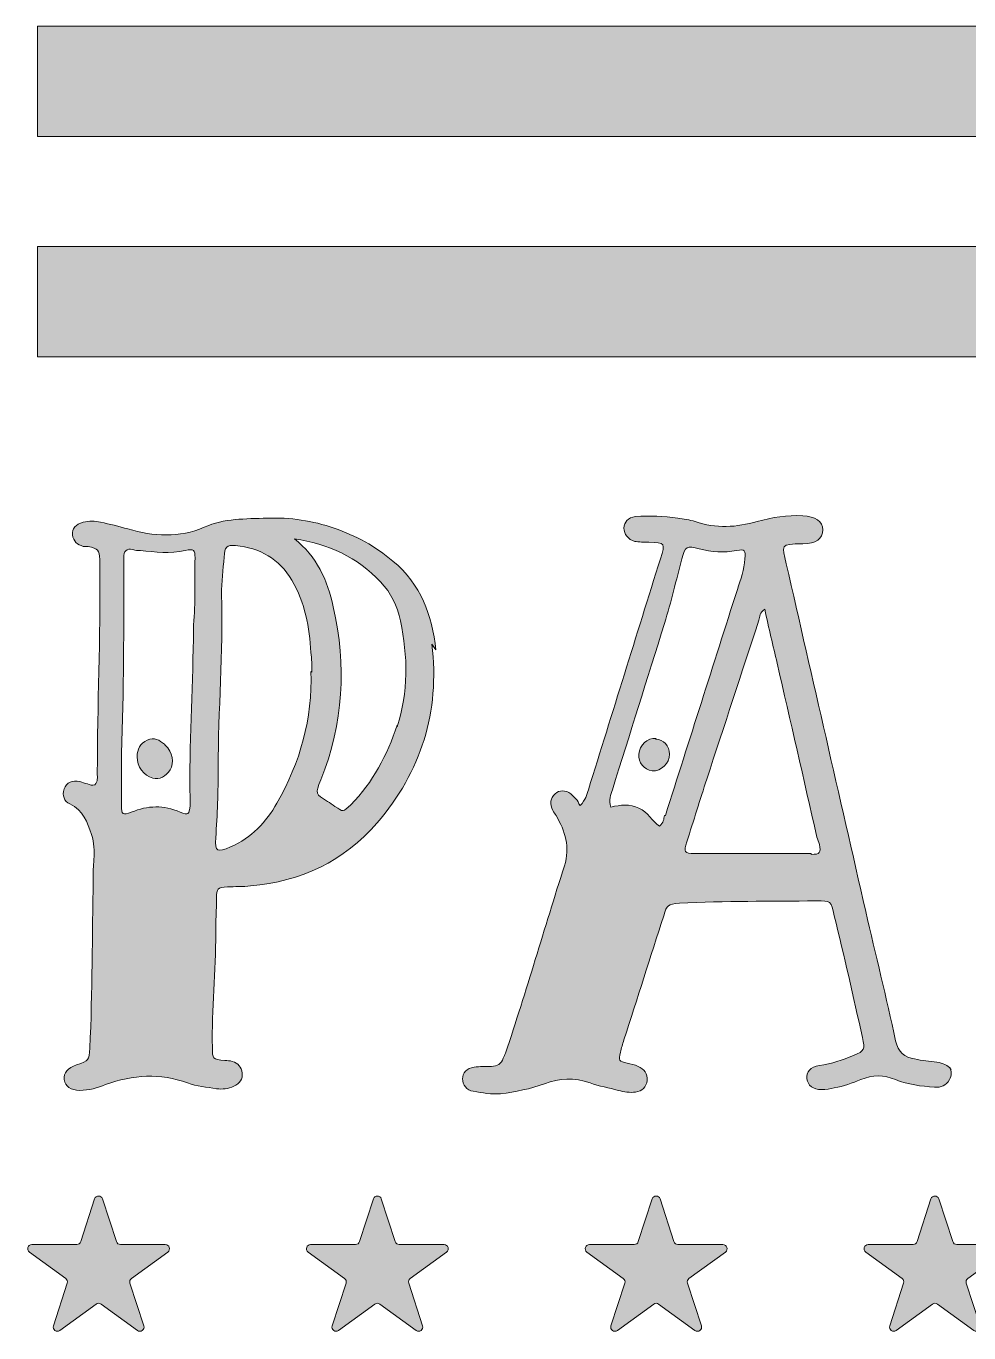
# Model space of a CAD drawing. Header units: inches. Extents: x 149 to 937, y -822 to -258.
# Drawn here: x 150.5 to 355.9, y -822.2 to -537.5 of the extents above; entities that cross this region are included whole.
import ezdxf

# ---------------------------------------------------------------- set-up
doc = ezdxf.new("R2010")
doc.units = ezdxf.units.IN
doc.header["$MEASUREMENT"] = 0
doc.layers.add('Layer 1', color=7, linetype='Continuous')

# ---------------------------------------------------------------- blocks, each defined once
blk = doc.blocks.new('block 3')
at = {"layer": 'Layer 1', "true_color": 0x2a4f7b}
h = blk.add_hatch(color=167, dxfattribs=at)
h.dxf.hatch_style = 2
edge = h.paths.add_edge_path()
edge.add_spline(control_points=[(238.89, -672.14), (240.69, -686.94), (236.54, -699.93), (226.98, -711.11), (219.76, -719.41), (210.38, -723.92), (199.38, -724.82), (197.75, -725), (195.95, -725), (194.33, -725), (192.16, -725.18), (191.98, -725.36), (191.98, -727.53), (191.98, -730.05), (191.8, -732.58), (191.8, -735.1), (191.8, -743.4), (190.9, -751.7), (191.08, -760), (191.08, -762.53), (191.08, -762.53), (193.79, -762.89), (194.33, -762.89), (194.87, -762.89), (195.41, -763.07), (196.67, -763.43), (197.39, -764.33), (197.57, -765.59), (197.75, -766.86), (197.03, -767.94), (195.77, -768.48), (194.51, -769.02), (193.24, -769.2), (191.98, -769.02), (189.82, -768.66), (187.65, -768.48), (185.67, -767.76), (179.71, -765.59), (173.76, -765.95), (167.81, -768.12), (166, -768.84), (164.2, -769.38), (162.21, -769.38), (160.23, -769.38), (158.97, -768.48), (158.79, -767.04), (158.61, -765.59), (159.51, -764.51), (161.49, -763.79), (164.2, -762.89), (164.2, -762.89), (164.38, -760.18), (164.92, -747.91), (164.92, -735.64), (165.1, -723.38), (165.1, -721.94), (165.1, -720.49), (165.28, -719.05), (165.46, -717.24), (165.28, -715.44), (164.74, -713.64), (163.84, -710.93), (162.94, -708.4), (160.05, -706.96), (158.79, -706.42), (158.25, -705.16), (158.79, -703.71), (159.33, -702.27), (160.59, -701.73), (162.21, -702.09), (162.76, -702.27), (163.3, -702.45), (163.84, -702.63), (164.38, -702.81), (164.92, -702.99), (165.46, -702.81), (166.19, -702.09), (166, -701.19), (166, -700.29), (166, -685.49), (166.73, -670.7), (166.54, -655.91), (166.54, -655.18), (166.54, -654.46), (166.54, -653.74), (166.36, -651.58), (166.19, -651.4), (164.02, -650.86), (163.66, -650.86), (163.3, -650.86), (162.94, -650.86), (161.67, -650.49), (160.77, -649.77), (160.59, -648.33), (160.41, -647.07), (161.31, -645.98), (162.94, -645.62), (164.2, -645.26), (165.46, -645.26), (166.73, -645.62), (168.71, -645.98), (170.7, -646.53), (172.68, -647.07), (178.27, -648.69), (183.86, -649.05), (189.28, -646.71), (193.61, -644.72), (198.3, -644.9), (202.99, -644.72), (208.04, -644.54), (212.91, -645.26), (217.6, -646.89), (222.29, -648.51), (226.62, -650.86), (230.41, -654.1), (236.54, -659.15), (238.89, -665.83), (239.79, -673.4), (239.79, -673.4), (238.89, -672.14), (238.89, -672.14)], knot_values=[0, 0, 0, 0, 1, 1, 1, 2, 2, 2, 3, 3, 3, 4, 4, 4, 5, 5, 5, 6, 6, 6, 7, 7, 7, 8, 8, 8, 9, 9, 9, 10, 10, 10, 11, 11, 11, 12, 12, 12, 13, 13, 13, 14, 14, 14, 15, 15, 15, 16, 16, 16, 17, 17, 17, 18, 18, 18, 19, 19, 19, 20, 20, 20, 21, 21, 21, 22, 22, 22, 23, 23, 23, 24, 24, 24, 25, 25, 25, 26, 26, 26, 27, 27, 27, 28, 28, 28, 29, 29, 29, 30, 30, 30, 31, 31, 31, 32, 32, 32, 33, 33, 33, 34, 34, 34, 35, 35, 35, 36, 36, 36, 37, 37, 37, 38, 38, 38, 39, 39, 39, 40, 40, 40, 40], degree=3, periodic=1)
edge = h.paths.add_edge_path()
edge.add_spline(control_points=[(186.93, -667.99), (187.47, -663.12), (187.11, -658.25), (187.29, -653.38), (187.29, -651.58), (187.11, -651.4), (185.13, -651.76), (181.88, -652.48), (178.63, -652.12), (175.38, -651.76), (174.84, -651.76), (174.3, -651.76), (173.76, -651.58), (172.32, -651.21), (171.78, -651.94), (171.78, -653.38), (171.78, -653.74), (171.78, -654.1), (171.78, -654.46), (171.78, -668.53), (171.78, -682.61), (171.24, -695.96), (171.24, -700.1), (171.24, -703.71), (171.24, -707.32), (171.24, -709.31), (171.6, -709.49), (173.4, -708.77), (177.01, -707.32), (180.44, -707.14), (184.05, -708.77), (185.85, -709.49), (186.03, -709.31), (186.21, -707.32), (186.21, -706.78), (186.21, -706.24), (186.21, -705.7), (186.03, -694.15), (186.75, -682.61), (186.93, -671.06), (186.93, -670.52), (186.93, -669.98), (186.93, -669.44), (186.93, -669.44), (186.93, -667.99), (186.93, -667.99)], knot_values=[0, 0, 0, 0, 1, 1, 1, 2, 2, 2, 3, 3, 3, 4, 4, 4, 5, 5, 5, 6, 6, 6, 7, 7, 7, 8, 8, 8, 9, 9, 9, 10, 10, 10, 11, 11, 11, 12, 12, 12, 13, 13, 13, 14, 14, 14, 15, 15, 15, 15], degree=3, periodic=1)
edge = h.paths.add_edge_path()
edge.add_spline(control_points=[(180.8, -694.15), (182.42, -695.78), (182.78, -697.94), (181.88, -699.56), (180.98, -701.01), (179.54, -701.73), (178.09, -701.37), (176.11, -700.83), (174.66, -698.84), (174.66, -696.68), (174.66, -695.05), (175.38, -693.79), (176.83, -693.07), (178.45, -692.35), (179.54, -693.07), (180.62, -693.97), (180.62, -693.97), (180.8, -694.15), (180.8, -694.15)], knot_values=[0, 0, 0, 0, 1, 1, 1, 2, 2, 2, 3, 3, 3, 4, 4, 4, 5, 5, 5, 6, 6, 6, 6], degree=3, periodic=1)
edge = h.paths.add_edge_path()
edge.add_spline(control_points=[(212.73, -678.28), (212.73, -676.83), (212.73, -675.39), (212.55, -673.95), (212.19, -668.53), (211.29, -663.12), (208.4, -658.25), (205.69, -653.56), (201.36, -651.21), (196.13, -650.67), (194.15, -650.49), (193.79, -651.04), (193.61, -653.2), (193.43, -655.91), (193.06, -658.61), (193.06, -661.32), (193.43, -673.95), (192.34, -686.58), (192.34, -699.2), (192.34, -704.26), (192.16, -709.31), (191.8, -714.36), (191.62, -717.42), (192.16, -717.61), (195.05, -716.34), (199.56, -714.36), (202.81, -710.93), (205.15, -706.78), (210.2, -697.94), (212.91, -688.38), (212.55, -678.1), (212.55, -678.1), (212.73, -678.28), (212.73, -678.28)], knot_values=[0, 0, 0, 0, 1, 1, 1, 2, 2, 2, 3, 3, 3, 4, 4, 4, 5, 5, 5, 6, 6, 6, 7, 7, 7, 8, 8, 8, 9, 9, 9, 10, 10, 10, 11, 11, 11, 11], degree=3, periodic=1)
edge = h.paths.add_edge_path()
edge.add_spline(control_points=[(231.31, -690.18), (233.84, -682.61), (233.66, -674.85), (232.03, -667.09), (231.31, -663.84), (230.05, -660.96), (227.7, -658.61), (222.65, -653.2), (216.34, -650.31), (208.94, -649.23), (213.81, -653.02), (216.16, -658.25), (217.42, -664.02), (220.31, -676.83), (219.59, -689.46), (214.71, -701.73), (213.45, -704.8), (213.45, -704.8), (216.16, -706.42), (216.7, -706.78), (217.24, -707.14), (217.78, -707.5), (219.59, -708.77), (219.59, -708.77), (221.21, -707.14), (226.08, -702.27), (229.15, -696.32), (231.31, -689.82), (231.31, -689.82), (231.31, -690.18), (231.31, -690.18)], knot_values=[0, 0, 0, 0, 1, 1, 1, 2, 2, 2, 3, 3, 3, 4, 4, 4, 5, 5, 5, 6, 6, 6, 7, 7, 7, 8, 8, 8, 9, 9, 9, 10, 10, 10, 10], degree=3, periodic=1)
h = blk.add_hatch(color=167, dxfattribs=at)
h.dxf.hatch_style = 2
edge = h.paths.add_edge_path()
edge.add_spline(control_points=[(351.64, -764.33), (352.19, -765.23), (352.19, -766.13), (351.64, -767.04), (350.92, -768.3), (349.84, -768.84), (348.4, -768.66), (345.51, -768.48), (342.62, -768.12), (339.92, -767.04), (337.39, -765.95), (334.87, -765.95), (332.34, -767.04), (330.54, -767.76), (328.55, -768.48), (326.57, -768.84), (325.67, -769.02), (324.77, -769.2), (323.86, -769.2), (321.88, -769.2), (320.8, -768.3), (320.61, -766.86), (320.43, -765.41), (321.34, -764.15), (323.32, -763.97), (326.03, -763.61), (328.37, -762.71), (330.72, -761.8), (333.24, -760.72), (333.24, -760.54), (332.7, -757.83), (330.72, -748.99), (328.73, -740.16), (326.57, -731.32), (325.85, -728.07), (325.85, -728.07), (322.6, -728.07), (312.68, -728.25), (302.75, -728.07), (292.83, -728.61), (290.31, -728.79), (290.13, -728.97), (289.4, -731.32), (286.52, -740.34), (283.63, -749.36), (280.74, -758.38), (280.39, -759.28), (280.2, -760.18), (280.02, -761.08), (279.48, -762.89), (279.66, -763.07), (281.47, -763.43), (282.19, -763.61), (283.09, -763.79), (283.81, -764.15), (285.07, -764.69), (285.98, -765.77), (285.8, -767.22), (285.62, -768.66), (284.71, -769.56), (283.27, -769.74), (282.01, -769.92), (280.74, -769.74), (279.48, -769.38), (277.5, -768.84), (275.33, -768.48), (273.35, -767.76), (269.92, -766.5), (266.67, -766.67), (263.43, -767.94), (260.36, -769.02), (257.11, -769.74), (253.86, -770.1), (251.88, -770.28), (249.9, -769.92), (247.91, -769.56), (246.47, -769.38), (245.57, -768.12), (245.57, -766.86), (245.57, -765.59), (246.47, -764.51), (248.09, -764.33), (249.35, -764.15), (250.62, -764.15), (251.88, -764.15), (253.14, -764.15), (254.04, -763.61), (254.41, -762.34), (254.59, -761.99), (254.77, -761.62), (254.95, -761.26), (259.46, -747.73), (263.43, -734.02), (267.76, -720.49), (269.02, -716.34), (267.94, -712.91), (265.95, -709.49), (265.77, -709.13), (265.41, -708.77), (265.23, -708.4), (264.51, -706.96), (264.69, -705.7), (265.77, -704.8), (266.67, -703.89), (267.94, -703.89), (269.2, -704.8), (269.56, -705.16), (269.92, -705.52), (270.28, -705.88), (270.64, -706.24), (270.82, -706.78), (271.18, -707.32), (272.45, -706.06), (272.63, -704.98), (272.99, -703.89), (278.22, -687.12), (283.45, -670.34), (288.68, -653.56), (289.77, -650.13), (289.77, -650.13), (286.16, -649.95), (285.07, -649.95), (283.99, -649.95), (283.09, -649.77), (281.65, -649.41), (280.74, -648.15), (280.74, -646.89), (280.74, -645.62), (281.65, -644.54), (283.27, -644.36), (286.34, -644.18), (289.4, -644.18), (292.47, -644.72), (293.73, -644.9), (295, -645.08), (296.26, -645.44), (300.77, -647.07), (305.28, -646.71), (309.79, -645.44), (313.04, -644.54), (316.28, -644), (319.71, -644.18), (322.42, -644.36), (324.04, -645.44), (324.04, -647.25), (324.04, -649.23), (322.6, -650.31), (319.71, -650.31), (314.66, -650.31), (315.2, -650.67), (316.1, -654.64), (321.88, -679.9), (327.65, -705.16), (333.42, -730.41), (335.59, -739.8), (337.93, -749.18), (339.92, -758.56), (340.46, -761.08), (341.9, -762.17), (344.07, -762.53), (345.69, -762.89), (347.31, -763.07), (348.94, -763.25), (350.2, -763.43), (351.28, -763.79), (352.01, -764.87), (352.01, -764.87), (351.64, -764.33), (351.64, -764.33)], knot_values=[0, 0, 0, 0, 1, 1, 1, 2, 2, 2, 3, 3, 3, 4, 4, 4, 5, 5, 5, 6, 6, 6, 7, 7, 7, 8, 8, 8, 9, 9, 9, 10, 10, 10, 11, 11, 11, 12, 12, 12, 13, 13, 13, 14, 14, 14, 15, 15, 15, 16, 16, 16, 17, 17, 17, 18, 18, 18, 19, 19, 19, 20, 20, 20, 21, 21, 21, 22, 22, 22, 23, 23, 23, 24, 24, 24, 25, 25, 25, 26, 26, 26, 27, 27, 27, 28, 28, 28, 29, 29, 29, 30, 30, 30, 31, 31, 31, 32, 32, 32, 33, 33, 33, 34, 34, 34, 35, 35, 35, 36, 36, 36, 37, 37, 37, 38, 38, 38, 39, 39, 39, 40, 40, 40, 41, 41, 41, 42, 42, 42, 43, 43, 43, 44, 44, 44, 45, 45, 45, 46, 46, 46, 47, 47, 47, 48, 48, 48, 49, 49, 49, 50, 50, 50, 51, 51, 51, 52, 52, 52, 53, 53, 53, 54, 54, 54, 55, 55, 55, 56, 56, 56, 56], degree=3, periodic=1)
edge = h.paths.add_edge_path()
edge.add_spline(control_points=[(289.77, -709.49), (295, -693.07), (300.23, -676.65), (305.46, -660.24), (306.18, -658.07), (306.9, -655.91), (307.08, -653.56), (307.26, -651.76), (307.08, -651.4), (305.28, -651.76), (302.58, -652.3), (299.87, -652.12), (297.16, -651.4), (294.46, -650.67), (294.09, -650.86), (293.37, -653.56), (292.11, -658.25), (291.03, -662.94), (289.58, -667.63), (285.8, -679.72), (282.01, -691.81), (278.22, -703.89), (277.86, -704.98), (277.32, -706.06), (277.86, -707.68), (280.02, -707.14), (282.01, -706.96), (283.99, -707.86), (285.98, -708.77), (286.88, -710.75), (288.5, -711.83), (289.4, -711.11), (289.4, -710.21), (289.58, -709.49), (289.58, -709.49), (289.77, -709.49), (289.77, -709.49)], knot_values=[0, 0, 0, 0, 1, 1, 1, 2, 2, 2, 3, 3, 3, 4, 4, 4, 5, 5, 5, 6, 6, 6, 7, 7, 7, 8, 8, 8, 9, 9, 9, 10, 10, 10, 11, 11, 11, 12, 12, 12, 12], degree=3, periodic=1)
edge = h.paths.add_edge_path()
edge.add_spline(control_points=[(287.6, -692.89), (289.4, -692.89), (290.67, -694.33), (290.67, -696.14), (290.67, -698.12), (288.86, -699.93), (286.88, -699.75), (285.07, -699.56), (283.81, -697.94), (283.99, -696.14), (284.17, -694.15), (285.8, -692.53), (287.78, -692.71), (287.78, -692.71), (287.6, -692.89), (287.6, -692.89)], knot_values=[0, 0, 0, 0, 1, 1, 1, 2, 2, 2, 3, 3, 3, 4, 4, 4, 5, 5, 5, 5], degree=3, periodic=1)
edge = h.paths.add_edge_path()
edge.add_spline(control_points=[(321.52, -717.97), (323.5, -717.97), (323.68, -717.61), (323.32, -715.8), (323.14, -715.26), (322.96, -714.72), (322.78, -714.18), (319.89, -701.55), (317.01, -688.92), (314.12, -676.29), (313.22, -672.5), (312.32, -668.72), (311.42, -664.56), (310.33, -665.29), (310.33, -666.19), (310.15, -666.91), (306.36, -678.46), (302.58, -690), (298.79, -701.55), (297.34, -706.06), (295.9, -710.57), (294.46, -715.26), (293.73, -717.42), (293.91, -717.79), (296.08, -717.79), (304.56, -717.79), (313.04, -717.79), (321.52, -717.79), (321.52, -717.79), (321.52, -717.97), (321.52, -717.97)], knot_values=[0, 0, 0, 0, 1, 1, 1, 2, 2, 2, 3, 3, 3, 4, 4, 4, 5, 5, 5, 6, 6, 6, 7, 7, 7, 8, 8, 8, 9, 9, 9, 10, 10, 10, 10], degree=3, periodic=1)
at = {"layer": 'Layer 1', "lineweight": 0}
for points, knots in [([(238.89, -672.14), (240.69, -686.94), (236.54, -699.93), (226.98, -711.11), (219.76, -719.41), (210.38, -723.92), (199.38, -724.82), (197.75, -725), (195.95, -725), (194.33, -725), (192.16, -725.18), (191.98, -725.36), (191.98, -727.53), (191.98, -730.05), (191.8, -732.58), (191.8, -735.1), (191.8, -743.4), (190.9, -751.7), (191.08, -760), (191.08, -762.53), (191.08, -762.53), (193.79, -762.89), (194.33, -762.89), (194.87, -762.89), (195.41, -763.07), (196.67, -763.43), (197.39, -764.33), (197.57, -765.59), (197.75, -766.86), (197.03, -767.94), (195.77, -768.48), (194.51, -769.02), (193.24, -769.2), (191.98, -769.02), (189.82, -768.66), (187.65, -768.48), (185.67, -767.76), (179.71, -765.59), (173.76, -765.95), (167.81, -768.12), (166, -768.84), (164.2, -769.38), (162.21, -769.38), (160.23, -769.38), (158.97, -768.48), (158.79, -767.04), (158.61, -765.59), (159.51, -764.51), (161.49, -763.79), (164.2, -762.89), (164.2, -762.89), (164.38, -760.18), (164.92, -747.91), (164.92, -735.64), (165.1, -723.38), (165.1, -721.94), (165.1, -720.49), (165.28, -719.05), (165.46, -717.24), (165.28, -715.44), (164.74, -713.64), (163.84, -710.93), (162.94, -708.4), (160.05, -706.96), (158.79, -706.42), (158.25, -705.16), (158.79, -703.71), (159.33, -702.27), (160.59, -701.73), (162.21, -702.09), (162.76, -702.27), (163.3, -702.45), (163.84, -702.63), (164.38, -702.81), (164.92, -702.99), (165.46, -702.81), (166.19, -702.09), (166, -701.19), (166, -700.29), (166, -685.49), (166.73, -670.7), (166.54, -655.91), (166.54, -655.18), (166.54, -654.46), (166.54, -653.74), (166.36, -651.58), (166.19, -651.4), (164.02, -650.86), (163.66, -650.86), (163.3, -650.86), (162.94, -650.86), (161.67, -650.49), (160.77, -649.77), (160.59, -648.33), (160.41, -647.07), (161.31, -645.98), (162.94, -645.62), (164.2, -645.26), (165.46, -645.26), (166.73, -645.62), (168.71, -645.98), (170.7, -646.53), (172.68, -647.07), (178.27, -648.69), (183.86, -649.05), (189.28, -646.71), (193.61, -644.72), (198.3, -644.9), (202.99, -644.72), (208.04, -644.54), (212.91, -645.26), (217.6, -646.89), (222.29, -648.51), (226.62, -650.86), (230.41, -654.1), (236.54, -659.15), (238.89, -665.83), (239.79, -673.4), (239.79, -673.4), (238.89, -672.14), (238.89, -672.14)], [0, 0, 0, 0, 1, 1, 1, 2, 2, 2, 3, 3, 3, 4, 4, 4, 5, 5, 5, 6, 6, 6, 7, 7, 7, 8, 8, 8, 9, 9, 9, 10, 10, 10, 11, 11, 11, 12, 12, 12, 13, 13, 13, 14, 14, 14, 15, 15, 15, 16, 16, 16, 17, 17, 17, 18, 18, 18, 19, 19, 19, 20, 20, 20, 21, 21, 21, 22, 22, 22, 23, 23, 23, 24, 24, 24, 25, 25, 25, 26, 26, 26, 27, 27, 27, 28, 28, 28, 29, 29, 29, 30, 30, 30, 31, 31, 31, 32, 32, 32, 33, 33, 33, 34, 34, 34, 35, 35, 35, 36, 36, 36, 37, 37, 37, 38, 38, 38, 39, 39, 39, 40, 40, 40, 40]), ([(351.64, -764.33), (352.19, -765.23), (352.19, -766.13), (351.64, -767.04), (350.92, -768.3), (349.84, -768.84), (348.4, -768.66), (345.51, -768.48), (342.62, -768.12), (339.92, -767.04), (337.39, -765.95), (334.87, -765.95), (332.34, -767.04), (330.54, -767.76), (328.55, -768.48), (326.57, -768.84), (325.67, -769.02), (324.77, -769.2), (323.86, -769.2), (321.88, -769.2), (320.8, -768.3), (320.61, -766.86), (320.43, -765.41), (321.34, -764.15), (323.32, -763.97), (326.03, -763.61), (328.37, -762.71), (330.72, -761.8), (333.24, -760.72), (333.24, -760.54), (332.7, -757.83), (330.72, -748.99), (328.73, -740.16), (326.57, -731.32), (325.85, -728.07), (325.85, -728.07), (322.6, -728.07), (312.68, -728.25), (302.75, -728.07), (292.83, -728.61), (290.31, -728.79), (290.13, -728.97), (289.4, -731.32), (286.52, -740.34), (283.63, -749.36), (280.74, -758.38), (280.39, -759.28), (280.2, -760.18), (280.02, -761.08), (279.48, -762.89), (279.66, -763.07), (281.47, -763.43), (282.19, -763.61), (283.09, -763.79), (283.81, -764.15), (285.07, -764.69), (285.98, -765.77), (285.8, -767.22), (285.62, -768.66), (284.71, -769.56), (283.27, -769.74), (282.01, -769.92), (280.74, -769.74), (279.48, -769.38), (277.5, -768.84), (275.33, -768.48), (273.35, -767.76), (269.92, -766.5), (266.67, -766.67), (263.43, -767.94), (260.36, -769.02), (257.11, -769.74), (253.86, -770.1), (251.88, -770.28), (249.9, -769.92), (247.91, -769.56), (246.47, -769.38), (245.57, -768.12), (245.57, -766.86), (245.57, -765.59), (246.47, -764.51), (248.09, -764.33), (249.35, -764.15), (250.62, -764.15), (251.88, -764.15), (253.14, -764.15), (254.04, -763.61), (254.41, -762.34), (254.59, -761.99), (254.77, -761.62), (254.95, -761.26), (259.46, -747.73), (263.43, -734.02), (267.76, -720.49), (269.02, -716.34), (267.94, -712.91), (265.95, -709.49), (265.77, -709.13), (265.41, -708.77), (265.23, -708.4), (264.51, -706.96), (264.69, -705.7), (265.77, -704.8), (266.67, -703.89), (267.94, -703.89), (269.2, -704.8), (269.56, -705.16), (269.92, -705.52), (270.28, -705.88), (270.64, -706.24), (270.82, -706.78), (271.18, -707.32), (272.45, -706.06), (272.63, -704.98), (272.99, -703.89), (278.22, -687.12), (283.45, -670.34), (288.68, -653.56), (289.77, -650.13), (289.77, -650.13), (286.16, -649.95), (285.07, -649.95), (283.99, -649.95), (283.09, -649.77), (281.65, -649.41), (280.74, -648.15), (280.74, -646.89), (280.74, -645.62), (281.65, -644.54), (283.27, -644.36), (286.34, -644.18), (289.4, -644.18), (292.47, -644.72), (293.73, -644.9), (295, -645.08), (296.26, -645.44), (300.77, -647.07), (305.28, -646.71), (309.79, -645.44), (313.04, -644.54), (316.28, -644), (319.71, -644.18), (322.42, -644.36), (324.04, -645.44), (324.04, -647.25), (324.04, -649.23), (322.6, -650.31), (319.71, -650.31), (314.66, -650.31), (315.2, -650.67), (316.1, -654.64), (321.88, -679.9), (327.65, -705.16), (333.42, -730.41), (335.59, -739.8), (337.93, -749.18), (339.92, -758.56), (340.46, -761.08), (341.9, -762.17), (344.07, -762.53), (345.69, -762.89), (347.31, -763.07), (348.94, -763.25), (350.2, -763.43), (351.28, -763.79), (352.01, -764.87), (352.01, -764.87), (351.64, -764.33), (351.64, -764.33)], [0, 0, 0, 0, 1, 1, 1, 2, 2, 2, 3, 3, 3, 4, 4, 4, 5, 5, 5, 6, 6, 6, 7, 7, 7, 8, 8, 8, 9, 9, 9, 10, 10, 10, 11, 11, 11, 12, 12, 12, 13, 13, 13, 14, 14, 14, 15, 15, 15, 16, 16, 16, 17, 17, 17, 18, 18, 18, 19, 19, 19, 20, 20, 20, 21, 21, 21, 22, 22, 22, 23, 23, 23, 24, 24, 24, 25, 25, 25, 26, 26, 26, 27, 27, 27, 28, 28, 28, 29, 29, 29, 30, 30, 30, 31, 31, 31, 32, 32, 32, 33, 33, 33, 34, 34, 34, 35, 35, 35, 36, 36, 36, 37, 37, 37, 38, 38, 38, 39, 39, 39, 40, 40, 40, 41, 41, 41, 42, 42, 42, 43, 43, 43, 44, 44, 44, 45, 45, 45, 46, 46, 46, 47, 47, 47, 48, 48, 48, 49, 49, 49, 50, 50, 50, 51, 51, 51, 52, 52, 52, 53, 53, 53, 54, 54, 54, 55, 55, 55, 56, 56, 56, 56]), ([(186.93, -667.99), (187.47, -663.12), (187.11, -658.25), (187.29, -653.38), (187.29, -651.58), (187.11, -651.4), (185.13, -651.76), (181.88, -652.48), (178.63, -652.12), (175.38, -651.76), (174.84, -651.76), (174.3, -651.76), (173.76, -651.58), (172.32, -651.21), (171.78, -651.94), (171.78, -653.38), (171.78, -653.74), (171.78, -654.1), (171.78, -654.46), (171.78, -668.53), (171.78, -682.61), (171.24, -695.96), (171.24, -700.1), (171.24, -703.71), (171.24, -707.32), (171.24, -709.31), (171.6, -709.49), (173.4, -708.77), (177.01, -707.32), (180.44, -707.14), (184.05, -708.77), (185.85, -709.49), (186.03, -709.31), (186.21, -707.32), (186.21, -706.78), (186.21, -706.24), (186.21, -705.7), (186.03, -694.15), (186.75, -682.61), (186.93, -671.06), (186.93, -670.52), (186.93, -669.98), (186.93, -669.44), (186.93, -669.44), (186.93, -667.99), (186.93, -667.99)], [0, 0, 0, 0, 1, 1, 1, 2, 2, 2, 3, 3, 3, 4, 4, 4, 5, 5, 5, 6, 6, 6, 7, 7, 7, 8, 8, 8, 9, 9, 9, 10, 10, 10, 11, 11, 11, 12, 12, 12, 13, 13, 13, 14, 14, 14, 15, 15, 15, 15]), ([(212.73, -678.28), (212.73, -676.83), (212.73, -675.39), (212.55, -673.95), (212.19, -668.53), (211.29, -663.12), (208.4, -658.25), (205.69, -653.56), (201.36, -651.21), (196.13, -650.67), (194.15, -650.49), (193.79, -651.04), (193.61, -653.2), (193.43, -655.91), (193.06, -658.61), (193.06, -661.32), (193.43, -673.95), (192.34, -686.58), (192.34, -699.2), (192.34, -704.26), (192.16, -709.31), (191.8, -714.36), (191.62, -717.42), (192.16, -717.61), (195.05, -716.34), (199.56, -714.36), (202.81, -710.93), (205.15, -706.78), (210.2, -697.94), (212.91, -688.38), (212.55, -678.1), (212.55, -678.1), (212.73, -678.28), (212.73, -678.28)], [0, 0, 0, 0, 1, 1, 1, 2, 2, 2, 3, 3, 3, 4, 4, 4, 5, 5, 5, 6, 6, 6, 7, 7, 7, 8, 8, 8, 9, 9, 9, 10, 10, 10, 11, 11, 11, 11]), ([(231.31, -690.18), (233.84, -682.61), (233.66, -674.85), (232.03, -667.09), (231.31, -663.84), (230.05, -660.96), (227.7, -658.61), (222.65, -653.2), (216.34, -650.31), (208.94, -649.23), (213.81, -653.02), (216.16, -658.25), (217.42, -664.02), (220.31, -676.83), (219.59, -689.46), (214.71, -701.73), (213.45, -704.8), (213.45, -704.8), (216.16, -706.42), (216.7, -706.78), (217.24, -707.14), (217.78, -707.5), (219.59, -708.77), (219.59, -708.77), (221.21, -707.14), (226.08, -702.27), (229.15, -696.32), (231.31, -689.82), (231.31, -689.82), (231.31, -690.18), (231.31, -690.18)], [0, 0, 0, 0, 1, 1, 1, 2, 2, 2, 3, 3, 3, 4, 4, 4, 5, 5, 5, 6, 6, 6, 7, 7, 7, 8, 8, 8, 9, 9, 9, 10, 10, 10, 10]), ([(289.77, -709.49), (295, -693.07), (300.23, -676.65), (305.46, -660.24), (306.18, -658.07), (306.9, -655.91), (307.08, -653.56), (307.26, -651.76), (307.08, -651.4), (305.28, -651.76), (302.58, -652.3), (299.87, -652.12), (297.16, -651.4), (294.46, -650.67), (294.09, -650.86), (293.37, -653.56), (292.11, -658.25), (291.03, -662.94), (289.58, -667.63), (285.8, -679.72), (282.01, -691.81), (278.22, -703.89), (277.86, -704.98), (277.32, -706.06), (277.86, -707.68), (280.02, -707.14), (282.01, -706.96), (283.99, -707.86), (285.98, -708.77), (286.88, -710.75), (288.5, -711.83), (289.4, -711.11), (289.4, -710.21), (289.58, -709.49), (289.58, -709.49), (289.77, -709.49), (289.77, -709.49)], [0, 0, 0, 0, 1, 1, 1, 2, 2, 2, 3, 3, 3, 4, 4, 4, 5, 5, 5, 6, 6, 6, 7, 7, 7, 8, 8, 8, 9, 9, 9, 10, 10, 10, 11, 11, 11, 12, 12, 12, 12]), ([(321.52, -717.97), (323.5, -717.97), (323.68, -717.61), (323.32, -715.8), (323.14, -715.26), (322.96, -714.72), (322.78, -714.18), (319.89, -701.55), (317.01, -688.92), (314.12, -676.29), (313.22, -672.5), (312.32, -668.72), (311.42, -664.56), (310.33, -665.29), (310.33, -666.19), (310.15, -666.91), (306.36, -678.46), (302.58, -690), (298.79, -701.55), (297.34, -706.06), (295.9, -710.57), (294.46, -715.26), (293.73, -717.42), (293.91, -717.79), (296.08, -717.79), (304.56, -717.79), (313.04, -717.79), (321.52, -717.79), (321.52, -717.79), (321.52, -717.97), (321.52, -717.97)], [0, 0, 0, 0, 1, 1, 1, 2, 2, 2, 3, 3, 3, 4, 4, 4, 5, 5, 5, 6, 6, 6, 7, 7, 7, 8, 8, 8, 9, 9, 9, 10, 10, 10, 10]), ([(180.8, -694.15), (182.42, -695.78), (182.78, -697.94), (181.88, -699.56), (180.98, -701.01), (179.54, -701.73), (178.09, -701.37), (176.11, -700.83), (174.66, -698.84), (174.66, -696.68), (174.66, -695.05), (175.38, -693.79), (176.83, -693.07), (178.45, -692.35), (179.54, -693.07), (180.62, -693.97), (180.62, -693.97), (180.8, -694.15), (180.8, -694.15)], [0, 0, 0, 0, 1, 1, 1, 2, 2, 2, 3, 3, 3, 4, 4, 4, 5, 5, 5, 6, 6, 6, 6]), ([(287.6, -692.89), (289.4, -692.89), (290.67, -694.33), (290.67, -696.14), (290.67, -698.12), (288.86, -699.93), (286.88, -699.75), (285.07, -699.56), (283.81, -697.94), (283.99, -696.14), (284.17, -694.15), (285.8, -692.53), (287.78, -692.71), (287.78, -692.71), (287.6, -692.89), (287.6, -692.89)], [0, 0, 0, 0, 1, 1, 1, 2, 2, 2, 3, 3, 3, 4, 4, 4, 5, 5, 5, 5])]:
    blk.add_open_spline(points, degree=3, knots=knots, dxfattribs=at)
blk = doc.blocks.new('block 2')
at = {"layer": 'Layer 1', "true_color": 0xce432c}
h = blk.add_hatch(color=22, dxfattribs=at)
h.dxf.hatch_style = 2
h.paths.add_polyline_path([(677.38, -561.55), (152.98, -561.55), (152.98, -537.53), (677.38, -537.53)])
h = blk.add_hatch(color=22, dxfattribs=at)
h.dxf.hatch_style = 2
h.paths.add_polyline_path([(677.38, -609.59), (152.98, -609.59), (152.98, -585.57), (677.38, -585.57)])
h = blk.add_hatch(color=22, dxfattribs=at)
h.dxf.hatch_style = 2
edge = h.paths.add_edge_path()
edge.add_spline(control_points=[(167.14, -793.02), (167.14, -793.02), (170.17, -802.32), (170.17, -802.32), (170.29, -802.7), (170.64, -802.95), (171.03, -802.95), (171.03, -802.95), (180.82, -802.95), (180.82, -802.95), (181.7, -802.95), (182.06, -804.08), (181.35, -804.59), (181.35, -804.59), (173.43, -810.35), (173.43, -810.35), (173.11, -810.58), (172.98, -810.99), (173.1, -811.36), (173.1, -811.36), (176.13, -820.67), (176.13, -820.67), (176.4, -821.5), (175.44, -822.2), (174.73, -821.68), (174.73, -821.68), (166.81, -815.93), (166.81, -815.93), (166.49, -815.7), (166.06, -815.7), (165.74, -815.93), (165.74, -815.93), (157.83, -821.68), (157.83, -821.68), (157.12, -822.2), (156.16, -821.5), (156.43, -820.67), (156.43, -820.67), (159.45, -811.36), (159.45, -811.36), (159.57, -810.99), (159.44, -810.58), (159.12, -810.35), (159.12, -810.35), (151.21, -804.59), (151.21, -804.59), (150.49, -804.08), (150.86, -802.95), (151.74, -802.95), (151.74, -802.95), (161.53, -802.95), (161.53, -802.95), (161.92, -802.95), (162.27, -802.7), (162.39, -802.32), (162.39, -802.32), (165.41, -793.02), (165.41, -793.02), (165.69, -792.18), (166.87, -792.18), (167.14, -793.02)], knot_values=[0, 0, 0, 0, 1, 1, 1, 2, 2, 2, 3, 3, 3, 4, 4, 4, 5, 5, 5, 6, 6, 6, 7, 7, 7, 8, 8, 8, 9, 9, 9, 10, 10, 10, 11, 11, 11, 12, 12, 12, 13, 13, 13, 14, 14, 14, 15, 15, 15, 16, 16, 16, 17, 17, 17, 18, 18, 18, 19, 19, 19, 20, 20, 20, 20], degree=3, periodic=1)
h = blk.add_hatch(color=22, dxfattribs=at)
h.dxf.hatch_style = 2
edge = h.paths.add_edge_path()
edge.add_spline(control_points=[(227.88, -793.02), (227.88, -793.02), (230.91, -802.32), (230.91, -802.32), (231.03, -802.7), (231.38, -802.95), (231.77, -802.95), (231.77, -802.95), (241.55, -802.95), (241.55, -802.95), (242.43, -802.95), (242.8, -804.08), (242.09, -804.59), (242.09, -804.59), (234.17, -810.35), (234.17, -810.35), (233.85, -810.58), (233.72, -810.99), (233.84, -811.36), (233.84, -811.36), (236.87, -820.67), (236.87, -820.67), (237.14, -821.5), (236.18, -822.2), (235.47, -821.68), (235.47, -821.68), (227.55, -815.93), (227.55, -815.93), (227.23, -815.7), (226.8, -815.7), (226.48, -815.93), (226.48, -815.93), (218.57, -821.68), (218.57, -821.68), (217.85, -822.2), (216.9, -821.5), (217.17, -820.67), (217.17, -820.67), (220.19, -811.36), (220.19, -811.36), (220.31, -810.99), (220.18, -810.58), (219.86, -810.35), (219.86, -810.35), (211.95, -804.59), (211.95, -804.59), (211.23, -804.08), (211.6, -802.95), (212.48, -802.95), (212.48, -802.95), (222.26, -802.95), (222.26, -802.95), (222.66, -802.95), (223.01, -802.7), (223.13, -802.32), (223.13, -802.32), (226.15, -793.02), (226.15, -793.02), (226.42, -792.18), (227.61, -792.18), (227.88, -793.02)], knot_values=[0, 0, 0, 0, 1, 1, 1, 2, 2, 2, 3, 3, 3, 4, 4, 4, 5, 5, 5, 6, 6, 6, 7, 7, 7, 8, 8, 8, 9, 9, 9, 10, 10, 10, 11, 11, 11, 12, 12, 12, 13, 13, 13, 14, 14, 14, 15, 15, 15, 16, 16, 16, 17, 17, 17, 18, 18, 18, 19, 19, 19, 20, 20, 20, 20], degree=3, periodic=1)
h = blk.add_hatch(color=22, dxfattribs=at)
h.dxf.hatch_style = 2
edge = h.paths.add_edge_path()
edge.add_spline(control_points=[(288.62, -793.02), (288.62, -793.02), (291.64, -802.32), (291.64, -802.32), (291.77, -802.7), (292.11, -802.95), (292.51, -802.95), (292.51, -802.95), (302.29, -802.95), (302.29, -802.95), (303.17, -802.95), (303.54, -804.08), (302.83, -804.59), (302.83, -804.59), (294.91, -810.35), (294.91, -810.35), (294.59, -810.58), (294.46, -810.99), (294.58, -811.36), (294.58, -811.36), (297.6, -820.67), (297.6, -820.67), (297.88, -821.5), (296.92, -822.2), (296.21, -821.68), (296.21, -821.68), (288.29, -815.93), (288.29, -815.93), (287.97, -815.7), (287.54, -815.7), (287.22, -815.93), (287.22, -815.93), (279.31, -821.68), (279.31, -821.68), (278.59, -822.2), (277.64, -821.5), (277.91, -820.67), (277.91, -820.67), (280.93, -811.36), (280.93, -811.36), (281.05, -810.99), (280.92, -810.58), (280.6, -810.35), (280.6, -810.35), (272.68, -804.59), (272.68, -804.59), (271.97, -804.08), (272.34, -802.95), (273.22, -802.95), (273.22, -802.95), (283, -802.95), (283, -802.95), (283.4, -802.95), (283.75, -802.7), (283.87, -802.32), (283.87, -802.32), (286.89, -793.02), (286.89, -793.02), (287.16, -792.18), (288.35, -792.18), (288.62, -793.02)], knot_values=[0, 0, 0, 0, 1, 1, 1, 2, 2, 2, 3, 3, 3, 4, 4, 4, 5, 5, 5, 6, 6, 6, 7, 7, 7, 8, 8, 8, 9, 9, 9, 10, 10, 10, 11, 11, 11, 12, 12, 12, 13, 13, 13, 14, 14, 14, 15, 15, 15, 16, 16, 16, 17, 17, 17, 18, 18, 18, 19, 19, 19, 20, 20, 20, 20], degree=3, periodic=1)
h = blk.add_hatch(color=22, dxfattribs=at)
h.dxf.hatch_style = 2
edge = h.paths.add_edge_path()
edge.add_spline(control_points=[(349.36, -793.02), (349.36, -793.02), (352.38, -802.32), (352.38, -802.32), (352.5, -802.7), (352.85, -802.95), (353.25, -802.95), (353.25, -802.95), (363.03, -802.95), (363.03, -802.95), (363.91, -802.95), (364.28, -804.08), (363.57, -804.59), (363.57, -804.59), (355.65, -810.35), (355.65, -810.35), (355.33, -810.58), (355.2, -810.99), (355.32, -811.36), (355.32, -811.36), (358.34, -820.67), (358.34, -820.67), (358.62, -821.5), (357.66, -822.2), (356.95, -821.68), (356.95, -821.68), (349.03, -815.93), (349.03, -815.93), (348.71, -815.7), (348.28, -815.7), (347.96, -815.93), (347.96, -815.93), (340.04, -821.68), (340.04, -821.68), (339.33, -822.2), (338.37, -821.5), (338.65, -820.67), (338.65, -820.67), (341.67, -811.36), (341.67, -811.36), (341.79, -810.99), (341.66, -810.58), (341.34, -810.35), (341.34, -810.35), (333.42, -804.59), (333.42, -804.59), (332.71, -804.08), (333.08, -802.95), (333.96, -802.95), (333.96, -802.95), (343.74, -802.95), (343.74, -802.95), (344.14, -802.95), (344.49, -802.7), (344.61, -802.32), (344.61, -802.32), (347.63, -793.02), (347.63, -793.02), (347.9, -792.18), (349.09, -792.18), (349.36, -793.02)], knot_values=[0, 0, 0, 0, 1, 1, 1, 2, 2, 2, 3, 3, 3, 4, 4, 4, 5, 5, 5, 6, 6, 6, 7, 7, 7, 8, 8, 8, 9, 9, 9, 10, 10, 10, 11, 11, 11, 12, 12, 12, 13, 13, 13, 14, 14, 14, 15, 15, 15, 16, 16, 16, 17, 17, 17, 18, 18, 18, 19, 19, 19, 20, 20, 20, 20], degree=3, periodic=1)
at = {"layer": 'Layer 1', "lineweight": 0}
for points in [[(677.38, -561.55), (152.98, -561.55), (152.98, -537.53), (677.38, -537.53), (677.38, -561.55)], [(677.38, -609.59), (152.98, -609.59), (152.98, -585.57), (677.38, -585.57), (677.38, -609.59)]]:
    blk.add_lwpolyline(points, dxfattribs=at)
for points in [[(167.14, -793.02), (167.14, -793.02), (170.17, -802.32), (170.17, -802.32), (170.29, -802.7), (170.64, -802.95), (171.03, -802.95), (171.03, -802.95), (180.82, -802.95), (180.82, -802.95), (181.7, -802.95), (182.06, -804.08), (181.35, -804.59), (181.35, -804.59), (173.43, -810.35), (173.43, -810.35), (173.11, -810.58), (172.98, -810.99), (173.1, -811.36), (173.1, -811.36), (176.13, -820.67), (176.13, -820.67), (176.4, -821.5), (175.44, -822.2), (174.73, -821.68), (174.73, -821.68), (166.81, -815.93), (166.81, -815.93), (166.49, -815.7), (166.06, -815.7), (165.74, -815.93), (165.74, -815.93), (157.83, -821.68), (157.83, -821.68), (157.12, -822.2), (156.16, -821.5), (156.43, -820.67), (156.43, -820.67), (159.45, -811.36), (159.45, -811.36), (159.57, -810.99), (159.44, -810.58), (159.12, -810.35), (159.12, -810.35), (151.21, -804.59), (151.21, -804.59), (150.49, -804.08), (150.86, -802.95), (151.74, -802.95), (151.74, -802.95), (161.53, -802.95), (161.53, -802.95), (161.92, -802.95), (162.27, -802.7), (162.39, -802.32), (162.39, -802.32), (165.41, -793.02), (165.41, -793.02), (165.69, -792.18), (166.87, -792.18), (167.14, -793.02)], [(227.88, -793.02), (227.88, -793.02), (230.91, -802.32), (230.91, -802.32), (231.03, -802.7), (231.38, -802.95), (231.77, -802.95), (231.77, -802.95), (241.55, -802.95), (241.55, -802.95), (242.43, -802.95), (242.8, -804.08), (242.09, -804.59), (242.09, -804.59), (234.17, -810.35), (234.17, -810.35), (233.85, -810.58), (233.72, -810.99), (233.84, -811.36), (233.84, -811.36), (236.87, -820.67), (236.87, -820.67), (237.14, -821.5), (236.18, -822.2), (235.47, -821.68), (235.47, -821.68), (227.55, -815.93), (227.55, -815.93), (227.23, -815.7), (226.8, -815.7), (226.48, -815.93), (226.48, -815.93), (218.57, -821.68), (218.57, -821.68), (217.85, -822.2), (216.9, -821.5), (217.17, -820.67), (217.17, -820.67), (220.19, -811.36), (220.19, -811.36), (220.31, -810.99), (220.18, -810.58), (219.86, -810.35), (219.86, -810.35), (211.95, -804.59), (211.95, -804.59), (211.23, -804.08), (211.6, -802.95), (212.48, -802.95), (212.48, -802.95), (222.26, -802.95), (222.26, -802.95), (222.66, -802.95), (223.01, -802.7), (223.13, -802.32), (223.13, -802.32), (226.15, -793.02), (226.15, -793.02), (226.42, -792.18), (227.61, -792.18), (227.88, -793.02)], [(288.62, -793.02), (288.62, -793.02), (291.64, -802.32), (291.64, -802.32), (291.77, -802.7), (292.11, -802.95), (292.51, -802.95), (292.51, -802.95), (302.29, -802.95), (302.29, -802.95), (303.17, -802.95), (303.54, -804.08), (302.83, -804.59), (302.83, -804.59), (294.91, -810.35), (294.91, -810.35), (294.59, -810.58), (294.46, -810.99), (294.58, -811.36), (294.58, -811.36), (297.6, -820.67), (297.6, -820.67), (297.88, -821.5), (296.92, -822.2), (296.21, -821.68), (296.21, -821.68), (288.29, -815.93), (288.29, -815.93), (287.97, -815.7), (287.54, -815.7), (287.22, -815.93), (287.22, -815.93), (279.31, -821.68), (279.31, -821.68), (278.59, -822.2), (277.64, -821.5), (277.91, -820.67), (277.91, -820.67), (280.93, -811.36), (280.93, -811.36), (281.05, -810.99), (280.92, -810.58), (280.6, -810.35), (280.6, -810.35), (272.68, -804.59), (272.68, -804.59), (271.97, -804.08), (272.34, -802.95), (273.22, -802.95), (273.22, -802.95), (283, -802.95), (283, -802.95), (283.4, -802.95), (283.75, -802.7), (283.87, -802.32), (283.87, -802.32), (286.89, -793.02), (286.89, -793.02), (287.16, -792.18), (288.35, -792.18), (288.62, -793.02)], [(349.36, -793.02), (349.36, -793.02), (352.38, -802.32), (352.38, -802.32), (352.5, -802.7), (352.85, -802.95), (353.25, -802.95), (353.25, -802.95), (363.03, -802.95), (363.03, -802.95), (363.91, -802.95), (364.28, -804.08), (363.57, -804.59), (363.57, -804.59), (355.65, -810.35), (355.65, -810.35), (355.33, -810.58), (355.2, -810.99), (355.32, -811.36), (355.32, -811.36), (358.34, -820.67), (358.34, -820.67), (358.62, -821.5), (357.66, -822.2), (356.95, -821.68), (356.95, -821.68), (349.03, -815.93), (349.03, -815.93), (348.71, -815.7), (348.28, -815.7), (347.96, -815.93), (347.96, -815.93), (340.04, -821.68), (340.04, -821.68), (339.33, -822.2), (338.37, -821.5), (338.65, -820.67), (338.65, -820.67), (341.67, -811.36), (341.67, -811.36), (341.79, -810.99), (341.66, -810.58), (341.34, -810.35), (341.34, -810.35), (333.42, -804.59), (333.42, -804.59), (332.71, -804.08), (333.08, -802.95), (333.96, -802.95), (333.96, -802.95), (343.74, -802.95), (343.74, -802.95), (344.14, -802.95), (344.49, -802.7), (344.61, -802.32), (344.61, -802.32), (347.63, -793.02), (347.63, -793.02), (347.9, -792.18), (349.09, -792.18), (349.36, -793.02)]]:
    blk.add_open_spline(points, degree=3, knots=[0, 0, 0, 0, 1, 1, 1, 2, 2, 2, 3, 3, 3, 4, 4, 4, 5, 5, 5, 6, 6, 6, 7, 7, 7, 8, 8, 8, 9, 9, 9, 10, 10, 10, 11, 11, 11, 12, 12, 12, 13, 13, 13, 14, 14, 14, 15, 15, 15, 16, 16, 16, 17, 17, 17, 18, 18, 18, 19, 19, 19, 20, 20, 20, 20], dxfattribs=at)
at = {"layer": 'Layer 1'}
blk.add_blockref('block 3', (0, 0), dxfattribs=at)

msp = doc.modelspace()

# ---------------------------------------------------------------- block references
at = {"layer": 'Layer 1'}
msp.add_blockref('block 2', (0, 0), dxfattribs=at)

doc.saveas('drawing.dxf')
